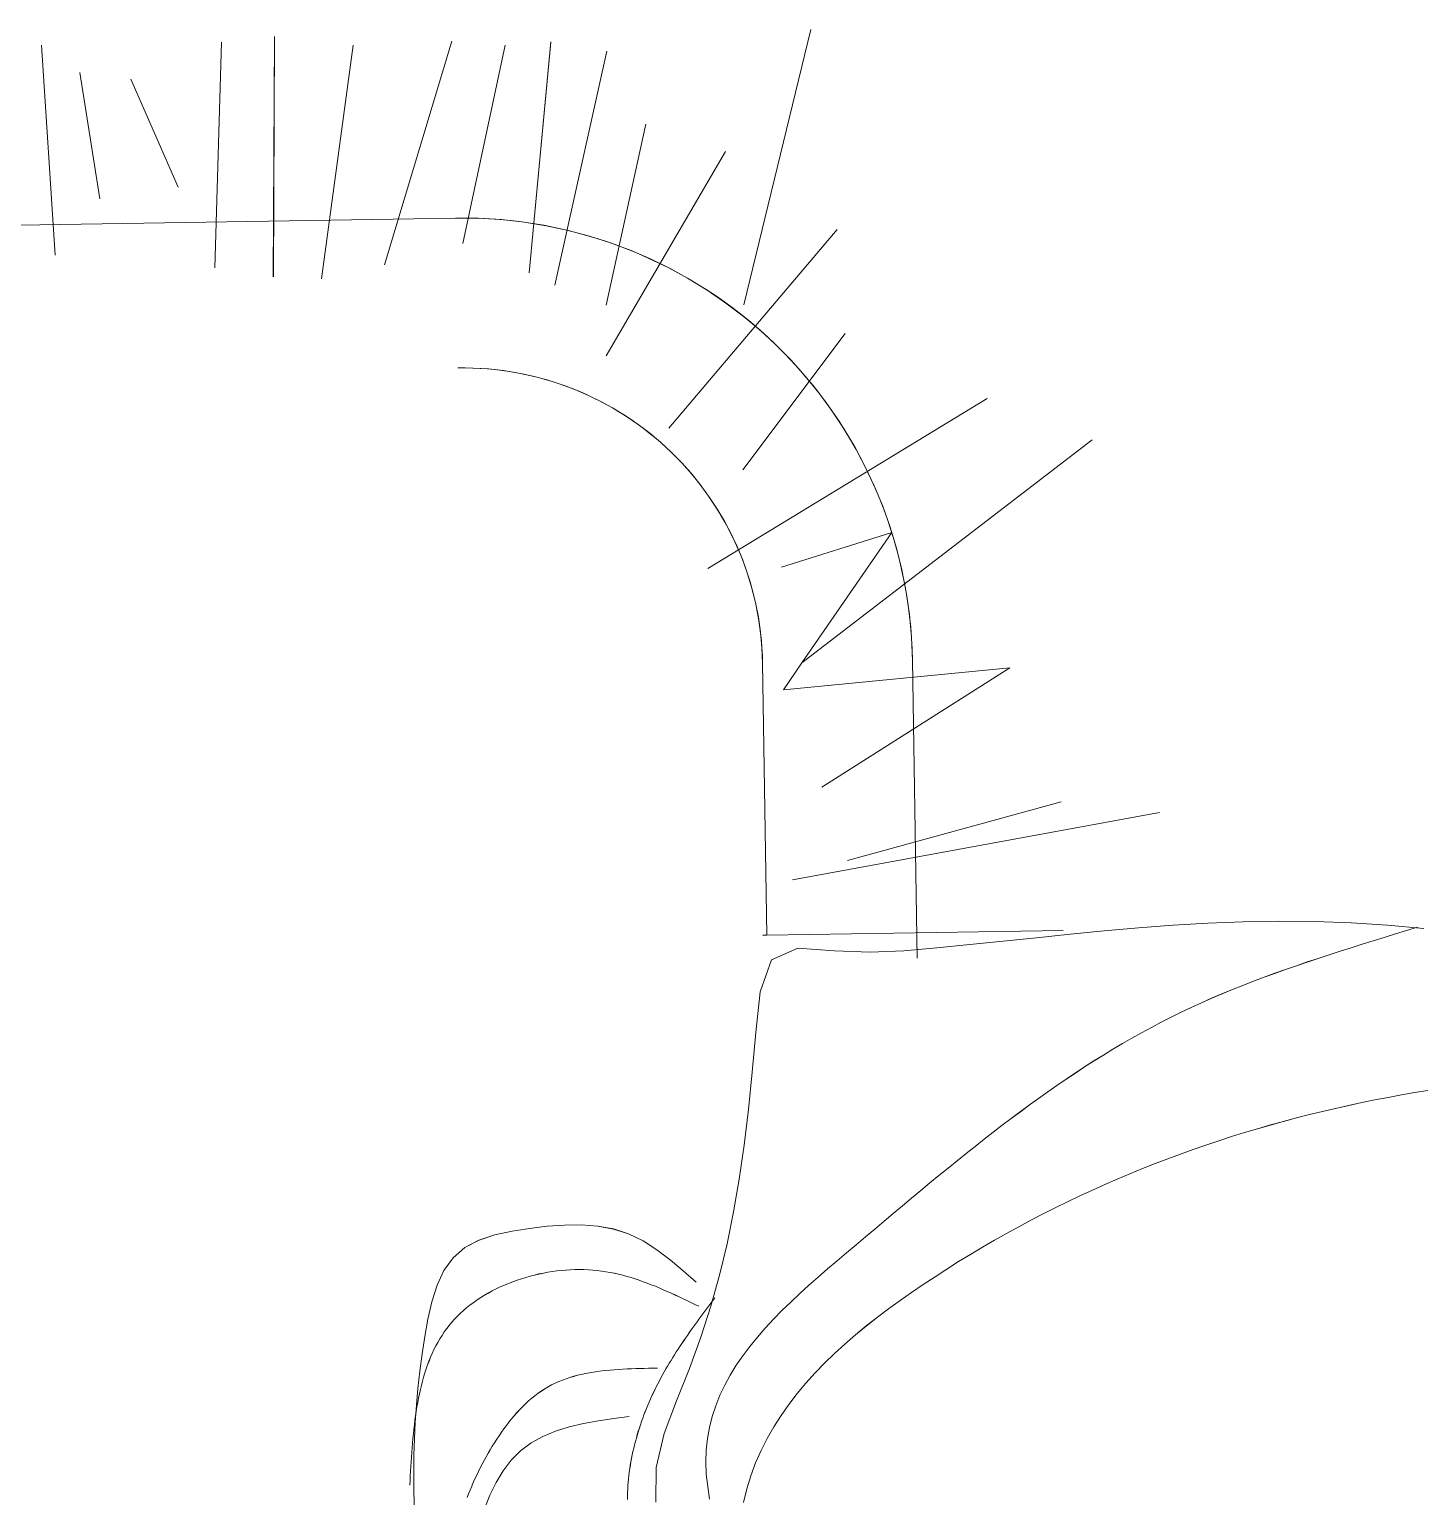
# Model space of a CAD drawing. Header units: centimetres. Extents: x 3695 to 5327, y 1631 to 2449.
# Drawn here: x 4818 to 4889.4, y 2037.9 to 2113.3 of the extents above; entities that cross this region are included whole.
import ezdxf

# ---------------------------------------------------------------- set-up
doc = ezdxf.new("R2010")
doc.units = ezdxf.units.CM
doc.layers.add('傢俱', color=7, linetype='Continuous', lineweight=15)

# ---------------------------------------------------------------- blocks, each defined once
blk = doc.blocks.new('沙發030')
for p, q in [((-114.95, -235.53), (-114.767, -234.839)), ((-112.947, -235.677), (-113.036, -235.028)), ((-110.272, -234.921), (-110.321, -236.703)), ((-108.818, -235.261), (-108.813, -235.086)), ((-101.754, -235.411), (-101.472, -234.714)), ((-97.855, -235.823), (-97.857, -234.982)), ((-115.17, -236.201), (-114.95, -235.53)), ((-112.887, -236.317), (-112.947, -235.677)), ((-108.868, -235.963), (-108.851, -235.787)), ((-108.851, -235.787), (-108.837, -235.611)), ((-108.837, -235.611), (-108.826, -235.436)), ((-108.826, -235.436), (-108.818, -235.261)), ((-102.081, -236.061), (-101.754, -235.411)), ((-100.915, -236.081), (-100.828, -235.89)), ((-100.828, -235.89), (-100.744, -235.698)), ((-100.744, -235.698), (-100.662, -235.506)), ((-100.662, -235.506), (-100.583, -235.312)), ((-97.866, -236.668), (-97.855, -235.823)), ((-115.426, -236.852), (-115.17, -236.201)), ((-112.87, -236.942), (-112.887, -236.317)), ((-108.963, -236.666), (-108.935, -236.49)), ((-108.935, -236.49), (-108.91, -236.314)), ((-108.91, -236.314), (-108.887, -236.139)), ((-108.887, -236.139), (-108.868, -235.963)), ((-102.457, -236.659), (-102.081, -236.061)), ((-101.285, -236.834), (-101.189, -236.647)), ((-101.189, -236.647), (-101.095, -236.46)), ((-101.095, -236.46), (-101.004, -236.271)), ((-101.004, -236.271), (-100.915, -236.081)), ((-97.702, -236.718), (-97.684, -236.477)), ((-97.684, -236.477), (-97.666, -236.236)), ((-97.666, -236.236), (-97.648, -235.994)), ((-115.717, -237.484), (-115.426, -236.852)), ((-112.898, -237.549), (-112.87, -236.942)), ((-110.321, -236.703), (-110.764, -238.433)), ((-109.14, -237.541), (-109.1, -237.366)), ((-109.1, -237.366), (-109.062, -237.192)), ((-109.062, -237.192), (-109.026, -237.017)), ((-109.026, -237.017), (-108.993, -236.841)), ((-108.993, -236.841), (-108.963, -236.666)), ((-103.372, -237.669), (-102.886, -237.197)), ((-102.886, -237.197), (-102.457, -236.659)), ((-101.697, -237.57), (-101.59, -237.388)), ((-101.59, -237.388), (-101.486, -237.204)), ((-101.486, -237.204), (-101.384, -237.02)), ((-101.384, -237.02), (-101.285, -236.834)), ((-97.891, -237.517), (-97.866, -236.668)), ((-97.761, -237.44), (-97.741, -237.2)), ((-97.741, -237.2), (-97.721, -236.959)), ((-97.721, -236.959), (-97.702, -236.718)), ((-116.392, -238.693), (-116.039, -238.097)), ((-116.039, -238.097), (-115.717, -237.484)), ((-113.084, -238.717), (-112.97, -238.141)), ((-112.97, -238.141), (-112.898, -237.549)), ((-109.326, -238.232), (-109.276, -238.06)), ((-109.276, -238.06), (-109.228, -237.888)), ((-109.228, -237.888), (-109.183, -237.714)), ((-109.183, -237.714), (-109.14, -237.541)), ((-104.526, -238.392), (-103.918, -238.068)), ((-103.918, -238.068), (-103.372, -237.669)), ((-102.154, -238.287), (-102.036, -238.11)), ((-102.036, -238.11), (-101.92, -237.931)), ((-101.92, -237.931), (-101.807, -237.751)), ((-101.807, -237.751), (-101.697, -237.57)), ((-97.931, -238.371), (-97.891, -237.517)), ((-97.853, -238.391), (-97.828, -238.155)), ((-97.828, -238.155), (-97.805, -237.917)), ((-97.805, -237.917), (-97.782, -237.679)), ((-97.782, -237.679), (-97.761, -237.44)), ((-116.774, -239.271), (-116.392, -238.693)), ((-113.237, -239.278), (-113.084, -238.717)), ((-110.764, -238.433), (-111.419, -240.116)), ((-109.547, -238.913), (-109.488, -238.744)), ((-109.488, -238.744), (-109.432, -238.574)), ((-109.432, -238.574), (-109.378, -238.403)), ((-109.378, -238.403), (-109.326, -238.232)), ((-106.63, -239.016), (-105.89, -238.855)), ((-105.89, -238.855), (-105.186, -238.651)), ((-105.186, -238.651), (-104.526, -238.392)), ((-102.66, -238.982), (-102.529, -238.811)), ((-102.529, -238.811), (-102.401, -238.638)), ((-102.401, -238.638), (-102.276, -238.463)), ((-102.276, -238.463), (-102.154, -238.287)), ((-97.988, -239.23), (-97.931, -238.371)), ((-97.939, -239.094), (-97.909, -238.861)), ((-97.909, -238.861), (-97.88, -238.627)), ((-97.88, -238.627), (-97.853, -238.391)), ((-117.183, -239.833), (-116.774, -239.271)), ((-113.428, -239.825), (-113.237, -239.278)), ((-109.868, -239.741), (-109.8, -239.578)), ((-109.8, -239.578), (-109.734, -239.413)), ((-109.734, -239.413), (-109.669, -239.247)), ((-109.669, -239.247), (-109.607, -239.08)), ((-109.607, -239.08), (-109.547, -238.913)), ((-108.972, -239.345), (-108.18, -239.25)), ((-108.18, -239.25), (-107.396, -239.143)), ((-107.396, -239.143), (-106.63, -239.016)), ((-103.364, -239.79), (-103.217, -239.636)), ((-103.217, -239.636), (-103.073, -239.477)), ((-103.073, -239.477), (-102.932, -239.315)), ((-102.932, -239.315), (-102.795, -239.15)), ((-102.795, -239.15), (-102.66, -238.982)), ((-98.061, -240.094), (-97.988, -239.23)), ((-98.044, -239.784), (-98.007, -239.556)), ((-98.007, -239.556), (-97.972, -239.326)), ((-97.972, -239.326), (-97.939, -239.094)), ((-118.076, -240.908), (-117.618, -240.378)), ((-117.618, -240.378), (-117.183, -239.833)), ((-113.912, -240.879), (-113.653, -240.359)), ((-113.653, -240.359), (-113.428, -239.825)), ((-111.419, -240.116), (-112.109, -241.756)), ((-110.234, -240.539), (-110.158, -240.382)), ((-110.158, -240.382), (-110.083, -240.224)), ((-110.083, -240.224), (-110.009, -240.065)), ((-110.009, -240.065), (-109.938, -239.904)), ((-109.938, -239.904), (-109.868, -239.741)), ((-104.148, -240.487), (-103.985, -240.359)), ((-103.985, -240.359), (-103.825, -240.225)), ((-103.825, -240.225), (-103.668, -240.085)), ((-103.668, -240.085), (-103.514, -239.94)), ((-103.514, -239.94), (-103.364, -239.79)), ((-98.172, -240.458), (-98.126, -240.235)), ((-98.153, -240.964), (-98.061, -240.094)), ((-98.126, -240.235), (-98.084, -240.011)), ((-98.084, -240.011), (-98.044, -239.784)), ((-118.556, -241.423), (-118.076, -240.908)), ((-114.201, -241.387), (-113.912, -240.879)), ((-110.639, -241.306), (-110.556, -241.155)), ((-110.556, -241.155), (-110.473, -241.003)), ((-110.473, -241.003), (-110.392, -240.85)), ((-110.392, -240.85), (-110.312, -240.695)), ((-110.312, -240.695), (-110.234, -240.539)), ((-105.387, -241.193), (-105.2, -241.114)), ((-105.2, -241.114), (-105.017, -241.027)), ((-105.017, -241.027), (-104.836, -240.933)), ((-104.836, -240.933), (-104.659, -240.833)), ((-104.659, -240.833), (-104.486, -240.725)), ((-104.486, -240.725), (-104.315, -240.609)), ((-104.315, -240.609), (-104.148, -240.487)), ((-98.387, -241.327), (-98.328, -241.114)), ((-98.328, -241.114), (-98.273, -240.897)), ((-98.273, -240.897), (-98.221, -240.679)), ((-98.264, -241.841), (-98.153, -240.964)), ((-98.221, -240.679), (-98.172, -240.458)), ((-119.575, -242.41), (-119.056, -241.923)), ((-119.056, -241.923), (-118.556, -241.423)), ((-114.863, -242.369), (-114.519, -241.884)), ((-114.519, -241.884), (-114.201, -241.387)), ((-112.109, -241.756), (-112.725, -243.361)), ((-111.078, -242.045), (-110.988, -241.899)), ((-110.988, -241.899), (-110.899, -241.752)), ((-110.899, -241.752), (-110.811, -241.604)), ((-110.811, -241.604), (-110.725, -241.456)), ((-110.725, -241.456), (-110.639, -241.306)), ((-110.461, -241.8), (-110.238, -241.8)), ((-110.238, -241.8), (-110.015, -241.801)), ((-110.015, -241.801), (-109.792, -241.8)), ((-109.792, -241.8), (-109.57, -241.799)), ((-109.57, -241.799), (-109.348, -241.797)), ((-109.348, -241.797), (-109.126, -241.793)), ((-109.126, -241.793), (-108.906, -241.788)), ((-108.906, -241.788), (-108.686, -241.78)), ((-108.686, -241.78), (-108.468, -241.771)), ((-108.468, -241.771), (-108.25, -241.759)), ((-108.25, -241.759), (-108.034, -241.745)), ((-108.034, -241.745), (-107.819, -241.728)), ((-107.819, -241.728), (-107.605, -241.707)), ((-107.605, -241.707), (-107.393, -241.683)), ((-107.393, -241.683), (-107.183, -241.656)), ((-107.183, -241.656), (-106.974, -241.624)), ((-106.974, -241.624), (-106.768, -241.588)), ((-106.768, -241.588), (-106.563, -241.547)), ((-106.563, -241.547), (-106.361, -241.502)), ((-106.361, -241.502), (-106.161, -241.451)), ((-106.161, -241.451), (-105.963, -241.396)), ((-105.963, -241.396), (-105.768, -241.334)), ((-105.768, -241.334), (-105.576, -241.267)), ((-105.576, -241.267), (-105.387, -241.193)), ((-98.587, -241.953), (-98.516, -241.747)), ((-98.516, -241.747), (-98.449, -241.539)), ((-98.449, -241.539), (-98.387, -241.327)), ((-98.395, -242.726), (-98.264, -241.841)), ((-120.111, -242.883), (-119.575, -242.41)), ((-115.232, -242.845), (-114.863, -242.369)), ((-111.544, -242.761), (-111.449, -242.619)), ((-111.449, -242.619), (-111.355, -242.477)), ((-111.355, -242.477), (-111.261, -242.334)), ((-111.261, -242.334), (-111.169, -242.19)), ((-111.169, -242.19), (-111.078, -242.045)), ((-98.913, -242.748), (-98.824, -242.554)), ((-98.824, -242.554), (-98.741, -242.357)), ((-98.741, -242.357), (-98.661, -242.156)), ((-98.661, -242.156), (-98.587, -241.953)), ((-121.226, -243.793), (-120.662, -243.344)), ((-120.662, -243.344), (-120.111, -242.883)), ((-116.034, -243.766), (-115.623, -243.31)), ((-115.623, -243.31), (-115.232, -242.845)), ((-112.725, -243.361), (-113.265, -244.948)), ((-112.032, -243.46), (-111.933, -243.321)), ((-111.933, -243.321), (-111.835, -243.182)), ((-111.835, -243.182), (-111.737, -243.042)), ((-111.737, -243.042), (-111.64, -242.902)), ((-111.64, -242.902), (-111.544, -242.761)), ((-99.317, -243.489), (-99.208, -243.309)), ((-99.208, -243.309), (-99.104, -243.125)), ((-99.104, -243.125), (-99.006, -242.938)), ((-99.006, -242.938), (-98.913, -242.748)), ((-98.548, -243.617), (-98.395, -242.726)), ((-121.802, -244.231), (-121.226, -243.793)), ((-116.462, -244.214), (-116.034, -243.766)), ((-112.638, -244.281), (-112.536, -244.145)), ((-112.536, -244.145), (-112.434, -244.009)), ((-112.434, -244.009), (-112.333, -243.872)), ((-112.333, -243.872), (-112.232, -243.735)), ((-112.232, -243.735), (-112.132, -243.598)), ((-112.132, -243.598), (-112.032, -243.46)), ((-99.947, -244.332), (-99.809, -244.172)), ((-99.809, -244.172), (-99.677, -244.007)), ((-99.677, -244.007), (-99.551, -243.838)), ((-99.551, -243.838), (-99.431, -243.666)), ((-99.431, -243.666), (-99.317, -243.489)), ((-98.723, -244.516), (-98.548, -243.617)), ((-122.982, -245.074), (-122.388, -244.657)), ((-122.388, -244.657), (-121.802, -244.231)), ((-117.364, -245.087), (-116.906, -244.654)), ((-116.906, -244.654), (-116.462, -244.214)), ((-113.154, -244.956), (-113.05, -244.822)), ((-113.05, -244.822), (-112.947, -244.687)), ((-112.947, -244.687), (-112.844, -244.552)), ((-112.844, -244.552), (-112.741, -244.416)), ((-112.741, -244.416), (-112.638, -244.281)), ((-100.731, -245.069), (-100.562, -244.93)), ((-100.562, -244.93), (-100.399, -244.787)), ((-100.399, -244.787), (-100.242, -244.64)), ((-100.242, -244.64), (-100.092, -244.488)), ((-100.092, -244.488), (-99.947, -244.332)), ((-98.938, -245.4), (-98.723, -244.516)), ((-124.187, -245.878), (-123.582, -245.481)), ((-123.582, -245.481), (-122.982, -245.074)), ((-118.312, -245.934), (-117.833, -245.513)), ((-117.833, -245.513), (-117.364, -245.087)), ((-113.265, -244.948), (-113.737, -246.533)), ((-113.465, -245.36), (-113.361, -245.226)), ((-113.361, -245.226), (-113.257, -245.091)), ((-113.257, -245.091), (-113.154, -244.956)), ((-112.636, -244.945), (-112.437, -245.046)), ((-112.437, -245.046), (-112.237, -245.147)), ((-112.237, -245.147), (-112.038, -245.247)), ((-112.038, -245.247), (-111.838, -245.347)), ((-111.838, -245.347), (-111.638, -245.446)), ((-111.638, -245.446), (-111.437, -245.544)), ((-111.437, -245.544), (-111.236, -245.64)), ((-111.236, -245.64), (-111.034, -245.735)), ((-101.651, -245.692), (-101.457, -245.577)), ((-101.457, -245.577), (-101.268, -245.457)), ((-101.268, -245.457), (-101.084, -245.332)), ((-101.084, -245.332), (-100.905, -245.203)), ((-100.905, -245.203), (-100.731, -245.069)), ((-99.217, -246.239), (-98.938, -245.4)), ((-125.407, -246.648), (-124.796, -246.268)), ((-124.796, -246.268), (-124.187, -245.878)), ((-119.287, -246.76), (-118.797, -246.349)), ((-118.797, -246.349), (-118.312, -245.934)), ((-112.525, -246.183), (-111.872, -246.779)), ((-111.034, -245.735), (-110.832, -245.827)), ((-110.832, -245.827), (-110.629, -245.918)), ((-110.629, -245.918), (-110.426, -246.006)), ((-110.426, -246.006), (-110.221, -246.092)), ((-110.221, -246.092), (-110.016, -246.175)), ((-110.016, -246.175), (-109.809, -246.255)), ((-109.809, -246.255), (-109.602, -246.331)), ((-109.602, -246.331), (-109.393, -246.404)), ((-109.393, -246.404), (-109.184, -246.474)), ((-103.553, -246.507), (-103.33, -246.437)), ((-103.33, -246.437), (-103.109, -246.361)), ((-103.109, -246.361), (-102.891, -246.281)), ((-102.891, -246.281), (-102.676, -246.195)), ((-102.676, -246.195), (-102.464, -246.104)), ((-102.464, -246.104), (-102.255, -246.008)), ((-102.255, -246.008), (-102.05, -245.908)), ((-102.05, -245.908), (-101.848, -245.802)), ((-101.848, -245.802), (-101.651, -245.692)), ((-99.583, -246.998), (-99.217, -246.239)), ((-126.638, -247.385), (-126.022, -247.021)), ((-126.022, -247.021), (-125.407, -246.648)), ((-120.273, -247.57), (-119.78, -247.167)), ((-119.78, -247.167), (-119.287, -246.76)), ((-113.737, -246.533), (-114.149, -248.133)), ((-111.872, -246.779), (-111.211, -247.353)), ((-109.184, -246.474), (-108.972, -246.539)), ((-108.972, -246.539), (-108.76, -246.6)), ((-108.76, -246.6), (-108.546, -246.657)), ((-108.546, -246.657), (-108.331, -246.708)), ((-108.331, -246.708), (-108.113, -246.755)), ((-108.113, -246.755), (-107.895, -246.797)), ((-107.895, -246.797), (-107.674, -246.834)), ((-107.674, -246.834), (-107.452, -246.865)), ((-107.452, -246.865), (-107.228, -246.889)), ((-107.228, -246.889), (-107.001, -246.908)), ((-107.001, -246.908), (-106.774, -246.921)), ((-106.774, -246.921), (-106.545, -246.929)), ((-106.545, -246.929), (-106.314, -246.93)), ((-106.314, -246.93), (-106.083, -246.925)), ((-106.083, -246.925), (-105.852, -246.915)), ((-105.852, -246.915), (-105.619, -246.899)), ((-105.619, -246.899), (-105.387, -246.878)), ((-105.387, -246.878), (-105.155, -246.85)), ((-105.155, -246.85), (-104.923, -246.818)), ((-104.923, -246.818), (-104.692, -246.779)), ((-104.692, -246.779), (-104.461, -246.736)), ((-104.461, -246.736), (-104.232, -246.686)), ((-104.232, -246.686), (-104.004, -246.632)), ((-104.004, -246.632), (-103.777, -246.572)), ((-103.777, -246.572), (-103.553, -246.507)), ((-100.063, -247.644), (-99.583, -246.998)), ((-127.88, -248.089), (-127.258, -247.741)), ((-127.258, -247.741), (-126.638, -247.385)), ((-120.765, -247.971), (-120.273, -247.57)), ((-111.211, -247.353), (-110.534, -247.882)), ((-110.534, -247.882), (-109.833, -248.345)), ((-100.675, -248.15), (-100.063, -247.644)), ((-129.133, -248.761), (-128.505, -248.429)), ((-128.505, -248.429), (-127.88, -248.089)), ((-121.74, -248.766), (-121.254, -248.37)), ((-121.254, -248.37), (-120.765, -247.971)), ((-114.149, -248.133), (-114.508, -249.764)), ((-109.833, -248.345), (-109.099, -248.719)), ((-102.232, -248.783), (-101.409, -248.521)), ((-101.409, -248.521), (-100.675, -248.15)), ((-131.03, -249.708), (-130.395, -249.4)), ((-130.395, -249.4), (-129.763, -249.085)), ((-129.763, -249.085), (-129.133, -248.761)), ((-122.705, -249.55), (-122.224, -249.159)), ((-122.224, -249.159), (-121.74, -248.766)), ((-109.099, -248.719), (-108.326, -248.985)), ((-108.326, -248.985), (-107.517, -249.148)), ((-107.517, -249.148), (-106.675, -249.225)), ((-106.675, -249.225), (-105.808, -249.23)), ((-105.808, -249.23), (-104.92, -249.179)), ((-104.92, -249.179), (-104.018, -249.088)), ((-104.018, -249.088), (-103.112, -248.963)), ((-103.112, -248.963), (-102.232, -248.783)), ((-132.307, -250.301), (-131.667, -250.008)), ((-131.667, -250.008), (-131.03, -249.708)), ((-123.661, -250.324), (-123.184, -249.939)), ((-123.184, -249.939), (-122.705, -249.55)), ((-114.508, -249.764), (-114.823, -251.443)), ((-134.238, -251.131), (-133.592, -250.862)), ((-133.592, -250.862), (-132.948, -250.585)), ((-132.948, -250.585), (-132.307, -250.301)), ((-124.61, -251.085), (-124.137, -250.706)), ((-124.137, -250.706), (-123.661, -250.324)), ((-136.189, -251.892), (-135.537, -251.646)), ((-135.537, -251.646), (-134.887, -251.392)), ((-134.887, -251.392), (-134.238, -251.131)), ((-125.555, -251.833), (-125.083, -251.461)), ((-125.083, -251.461), (-124.61, -251.085)), ((-114.823, -251.443), (-115.101, -253.185)), ((-138.158, -252.587), (-137.5, -252.363)), ((-137.5, -252.363), (-136.843, -252.131)), ((-136.843, -252.131), (-136.189, -251.892)), ((-126.496, -252.567), (-126.025, -252.202)), ((-126.025, -252.202), (-125.555, -251.833)), ((-140.807, -253.411), (-140.142, -253.216)), ((-140.142, -253.216), (-139.479, -253.013)), ((-139.479, -253.013), (-138.817, -252.804)), ((-138.817, -252.804), (-138.158, -252.587)), ((-127.435, -253.286), (-126.965, -252.929)), ((-126.965, -252.929), (-126.496, -252.567)), ((-115.101, -253.185), (-115.349, -255.009)), ((-143.482, -254.121), (-142.811, -253.954)), ((-142.811, -253.954), (-142.141, -253.78)), ((-142.141, -253.78), (-141.473, -253.599)), ((-141.473, -253.599), (-140.807, -253.411)), ((-128.375, -253.988), (-127.905, -253.639)), ((-127.905, -253.639), (-127.435, -253.286)), ((-146.857, -254.854), (-146.179, -254.721)), ((-146.179, -254.721), (-145.503, -254.581)), ((-145.503, -254.581), (-144.828, -254.435)), ((-144.828, -254.435), (-144.154, -254.281)), ((-144.154, -254.281), (-143.482, -254.121)), ((-129.788, -255.009), (-129.316, -254.673)), ((-129.316, -254.673), (-128.845, -254.333)), ((-128.845, -254.333), (-128.375, -253.988)), ((-150.26, -255.42), (-149.578, -255.32)), ((-149.578, -255.32), (-148.896, -255.213)), ((-148.896, -255.213), (-148.215, -255.1)), ((-148.215, -255.1), (-147.535, -254.98)), ((-147.535, -254.98), (-146.857, -254.854)), ((-130.736, -255.665), (-130.262, -255.339)), ((-130.262, -255.339), (-129.788, -255.009)), ((-115.349, -255.009), (-115.577, -256.929)), ((-131.691, -256.302), (-131.213, -255.986)), ((-131.213, -255.986), (-130.736, -255.665)), ((-133.139, -257.217), (-132.654, -256.918)), ((-132.654, -256.918), (-132.171, -256.613)), ((-132.171, -256.613), (-131.691, -256.302)), ((-115.577, -256.929), (-115.79, -258.963)), ((-134.117, -257.8), (-133.626, -257.511)), ((-133.626, -257.511), (-133.139, -257.217)), ((-135.609, -258.628), (-135.108, -258.358)), ((-135.108, -258.358), (-134.611, -258.082)), ((-134.611, -258.082), (-134.117, -257.8)), ((-137.135, -259.399), (-136.622, -259.149)), ((-136.622, -259.149), (-136.113, -258.892)), ((-136.113, -258.892), (-135.609, -258.628)), ((-115.79, -258.963), (-116.046, -261.047)), ((-138.701, -260.111), (-138.175, -259.881)), ((-138.175, -259.881), (-137.653, -259.643)), ((-137.653, -259.643), (-137.135, -259.399)), ((-140.307, -260.766), (-139.768, -260.553)), ((-139.768, -260.553), (-139.233, -260.335)), ((-139.233, -260.335), (-138.701, -260.111)), ((-142.499, -261.565), (-141.946, -261.372)), ((-141.946, -261.372), (-141.397, -261.175)), ((-141.397, -261.175), (-140.85, -260.973)), ((-140.85, -260.973), (-140.307, -260.766)), ((-116.046, -261.047), (-116.666, -262.68)), ((-144.737, -262.299), (-144.174, -262.12)), ((-144.174, -262.12), (-143.613, -261.939)), ((-143.613, -261.939), (-143.055, -261.754)), ((-143.055, -261.754), (-142.499, -261.565)), ((-147.576, -263.154), (-147.006, -262.987)), ((-147.006, -262.987), (-146.436, -262.818)), ((-146.436, -262.818), (-145.868, -262.647)), ((-145.868, -262.647), (-145.302, -262.474)), ((-145.302, -262.474), (-144.737, -262.299)), ((-124.15, -277.936), (-124.15, -262.635)), ((-121.735, -262.986), (-123.462, -263.037)), ((-119.912, -263.084), (-121.735, -262.986)), ((-116.666, -262.68), (-118.028, -263.261)), ((-148.325, -263.95), (-150.182, -263.75)), ((-149.865, -263.814), (-149.292, -263.649)), ((-149.292, -263.649), (-148.72, -263.485)), ((-148.72, -263.485), (-148.148, -263.32)), ((-148.148, -263.32), (-147.576, -263.154)), ((-132.024, -263.744), (-133.771, -263.885)), ((-130.29, -263.594), (-132.024, -263.744)), ((-128.568, -263.442), (-130.29, -263.594)), ((-126.858, -263.293), (-128.568, -263.442)), ((-125.157, -263.155), (-126.858, -263.293)), ((-123.462, -263.037), (-125.157, -263.155)), ((-118.028, -263.261), (-119.912, -263.084)), ((-146.459, -264.096), (-148.325, -263.95)), ((-144.596, -264.191), (-146.459, -264.096)), ((-142.746, -264.236), (-144.596, -264.191)), ((-140.916, -264.234), (-142.746, -264.236)), ((-139.104, -264.192), (-140.916, -264.234)), ((-137.31, -264.115), (-139.104, -264.192)), ((-135.533, -264.011), (-137.31, -264.115)), ((-133.771, -263.885), (-135.533, -264.011)), ((-116.45, -263.943), (-131.668, -263.943)), ((-116.236, -263.943), (-116.45, -263.943)), ((-116.45, -277.936), (-116.45, -263.943)), ((-117.811, -266.775), (-136.707, -269.923)), ((-120.645, -267.72), (-131.668, -270.552)), ((-129.149, -277.476), (-119.385, -271.496)), ((-117.496, -276.532), (-129.149, -277.476)), ((-118.474, -277.903), (-117.496, -276.532)), ((-118.474, -277.903), (-133.558, -289.121)), ((-123.191, -284.52), (-118.474, -277.903)), ((-113.716, -282.827), (-128.204, -291.324)), ((-117.496, -282.827), (-123.191, -284.52)), ((-115.606, -287.862), (-120.96, -294.786)), ((-111.827, -290.065), (-120.645, -300.137)), ((-108.677, -293.842), (-114.976, -304.228)), ((-115.793, -296.338), (-119.449, -310.431)), ((-108.723, -296.435), (-110.905, -305.703)), ((-106.094, -297.513), (-108.956, -309.476)), ((-104.792, -298.163), (-106.094, -309.997)), ((-94.122, -298.033), (-95.944, -309.997)), ((-91.65, -298.163), (-91.91, -310.517)), ((-97.375, -298.683), (-101.019, -310.127)), ((-88.657, -298.683), (-89.177, -310.257)), ((-101.409, -299.724), (-103.751, -309.867)), ((-80.459, -299.464), (-79.939, -310.257)), ((98.757, -301.036), (-101.05, -301.036)), ((-86.835, -302.845), (-84.493, -308.436)), ((-82.801, -302.325), (-81.89, -308.826))]:
    blk.add_line(p, q)
for radius in [23.1, 15.4]:
    blk.add_arc((-101.05, -277.936), radius, 180, 270)

msp = doc.modelspace()

# ---------------------------------------------------------------- linework, layer by layer
at = {"layer": '傢俱'}
for p, q in [((4854.678, 2099.112), (4858.105, 2113.262)), ((4827.507, 2101.018), (4827.84, 2112.598)), ((4830.508, 2100.546), (4830.569, 2112.902)), ((4836.225, 2101.159), (4839.682, 2112.66)), ((4843.649, 2100.759), (4844.759, 2112.612)), ((4819.298, 2101.665), (4818.603, 2112.448)), ((4832.983, 2100.456), (4834.61, 2112.447)), ((4840.241, 2102.264), (4842.419, 2112.444)), ((4844.961, 2100.13), (4847.63, 2112.138)), ((4821.594, 2104.563), (4820.578, 2111.05)), ((4825.619, 2105.149), (4823.186, 2110.702)), ((4847.607, 2099.094), (4849.639, 2108.397)), ((4847.604, 2096.501), (4853.733, 2106.988)), ((4640.08, 2100.335), (4839.86, 2103.571)), ((4850.814, 2092.776), (4859.468, 2102.989)), ((4854.628, 2090.634), (4859.869, 2097.644)), ((4852.82, 2085.569), (4867.168, 2094.3)), ((4857.657, 2080.723), (4872.557, 2092.184)), ((4856.599, 2085.63), (4862.267, 2087.416)), ((4862.267, 2087.416), (4857.657, 2080.723)), ((4863.331, 2080.848), (4863.579, 2065.548)), ((4855.633, 2080.723), (4855.859, 2066.732)), ((4857.657, 2080.723), (4856.701, 2079.336)), ((4856.701, 2079.336), (4868.337, 2080.469)), ((4868.337, 2080.469), (4858.672, 2074.332)), ((4859.993, 2070.576), (4870.969, 2073.587)), ((4857.174, 2069.586), (4876.017, 2073.039)), ((4876.714, 2067.242), (4878.507, 2067.348)), ((4878.507, 2067.348), (4880.317, 2067.419)), ((4880.317, 2067.419), (4882.148, 2067.451)), ((4882.148, 2067.451), (4883.998, 2067.436)), ((4883.998, 2067.436), (4885.863, 2067.371)), ((4885.863, 2067.371), (4887.73, 2067.255)), ((4855.645, 2066.728), (4855.859, 2066.732)), ((4855.859, 2066.732), (4871.076, 2066.978)), ((4867.985, 2066.427), (4869.704, 2066.607)), ((4869.704, 2066.607), (4871.435, 2066.785)), ((4871.435, 2066.785), (4873.18, 2066.954)), ((4873.18, 2066.954), (4874.939, 2067.109)), ((4874.939, 2067.109), (4876.714, 2067.242)), ((4887.563, 2066.622), (4886.995, 2066.447)), ((4888.133, 2066.797), (4887.563, 2066.622)), ((4887.73, 2067.255), (4889.59, 2067.085)), ((4888.702, 2066.97), (4888.133, 2066.797)), ((4889.272, 2067.144), (4888.702, 2066.97)), ((4856.096, 2065.473), (4857.449, 2066.076)), ((4857.449, 2066.076), (4859.335, 2065.929)), ((4859.335, 2065.929), (4861.16, 2065.861)), ((4861.16, 2065.861), (4862.885, 2065.939)), ((4862.885, 2065.939), (4864.578, 2066.085)), ((4864.578, 2066.085), (4866.276, 2066.251)), ((4866.276, 2066.251), (4867.985, 2066.427)), ((4885.295, 2065.913), (4884.731, 2065.73)), ((4885.86, 2066.092), (4885.295, 2065.913)), ((4886.427, 2066.271), (4885.86, 2066.092)), ((4886.995, 2066.447), (4886.427, 2066.271)), ((4855.503, 2063.83), (4856.096, 2065.473)), ((4883.051, 2065.168), (4882.496, 2064.974)), ((4883.609, 2065.358), (4883.051, 2065.168)), ((4884.169, 2065.546), (4883.609, 2065.358)), ((4884.731, 2065.73), (4884.169, 2065.546)), ((4880.848, 2064.368), (4880.305, 2064.157)), ((4881.394, 2064.574), (4880.848, 2064.368)), ((4881.944, 2064.776), (4881.394, 2064.574)), ((4882.496, 2064.974), (4881.944, 2064.776)), ((4855.28, 2061.742), (4855.503, 2063.83)), ((4879.229, 2063.72), (4878.698, 2063.493)), ((4879.765, 2063.941), (4879.229, 2063.72)), ((4880.305, 2064.157), (4879.765, 2063.941)), ((4877.129, 2062.776), (4876.616, 2062.524)), ((4877.647, 2063.022), (4877.129, 2062.776)), ((4878.17, 2063.261), (4877.647, 2063.022)), ((4878.698, 2063.493), (4878.17, 2063.261)), ((4876.107, 2062.265), (4875.602, 2062)), ((4876.616, 2062.524), (4876.107, 2062.265)), ((4855.1, 2059.705), (4855.28, 2061.742)), ((4874.606, 2061.45), (4874.113, 2061.166)), ((4875.102, 2061.728), (4874.606, 2061.45)), ((4875.602, 2062), (4875.102, 2061.728)), ((4873.138, 2060.579), (4872.655, 2060.278)), ((4873.624, 2060.875), (4873.138, 2060.579)), ((4874.113, 2061.166), (4873.624, 2060.875)), ((4872.175, 2059.97), (4871.697, 2059.657)), ((4872.655, 2060.278), (4872.175, 2059.97)), ((4854.904, 2057.781), (4855.1, 2059.705)), ((4870.749, 2059.015), (4870.278, 2058.687)), ((4871.222, 2059.339), (4870.749, 2059.015)), ((4871.697, 2059.657), (4871.222, 2059.339)), ((4869.809, 2058.353), (4869.341, 2058.015)), ((4870.278, 2058.687), (4869.809, 2058.353)), ((4887.086, 2058.274), (4886.409, 2058.137)), ((4887.764, 2058.405), (4887.086, 2058.274)), ((4888.442, 2058.529), (4887.764, 2058.405)), ((4889.122, 2058.647), (4888.442, 2058.529)), ((4889.803, 2058.758), (4889.122, 2058.647)), ((4854.685, 2055.954), (4854.904, 2057.781)), ((4868.874, 2057.671), (4868.409, 2057.324)), ((4869.341, 2058.015), (4868.874, 2057.671)), ((4883.717, 2057.52), (4883.047, 2057.349)), ((4884.388, 2057.684), (4883.717, 2057.52)), ((4885.06, 2057.842), (4884.388, 2057.684)), ((4885.734, 2057.993), (4885.06, 2057.842)), ((4886.409, 2058.137), (4885.734, 2057.993)), ((4867.944, 2056.971), (4867.479, 2056.615)), ((4868.409, 2057.324), (4867.944, 2056.971)), ((4881.047, 2056.795), (4880.384, 2056.596)), ((4881.712, 2056.986), (4881.047, 2056.795)), ((4882.379, 2057.171), (4881.712, 2056.986)), ((4883.047, 2057.349), (4882.379, 2057.171)), ((4867.016, 2056.254), (4866.552, 2055.889)), ((4867.479, 2056.615), (4867.016, 2056.254)), ((4879.062, 2056.177), (4878.404, 2055.956)), ((4879.722, 2056.39), (4879.062, 2056.177)), ((4880.384, 2056.596), (4879.722, 2056.39)), ((4854.435, 2054.207), (4854.685, 2055.954)), ((4866.088, 2055.52), (4865.624, 2055.148)), ((4866.552, 2055.889), (4866.088, 2055.52)), ((4876.442, 2055.252), (4875.791, 2055.003)), ((4877.094, 2055.494), (4876.442, 2055.252)), ((4877.748, 2055.729), (4877.094, 2055.494)), ((4878.404, 2055.956), (4877.748, 2055.729)), ((4865.159, 2054.771), (4864.694, 2054.391)), ((4865.624, 2055.148), (4865.159, 2054.771)), ((4874.497, 2054.481), (4873.853, 2054.209)), ((4875.143, 2054.746), (4874.497, 2054.481)), ((4875.791, 2055.003), (4875.143, 2054.746)), ((4854.148, 2052.523), (4854.435, 2054.207)), ((4864.227, 2054.008), (4863.759, 2053.621)), ((4864.694, 2054.391), (4864.227, 2054.008)), ((4873.212, 2053.93), (4872.572, 2053.643)), ((4873.853, 2054.209), (4873.212, 2053.93)), ((4863.29, 2053.231), (4862.82, 2052.838)), ((4863.759, 2053.621), (4863.29, 2053.231)), ((4871.3, 2053.045), (4870.668, 2052.735)), ((4871.935, 2053.348), (4871.3, 2053.045)), ((4872.572, 2053.643), (4871.935, 2053.348)), ((4853.815, 2050.887), (4854.148, 2052.523)), ((4862.347, 2052.442), (4861.872, 2052.044)), ((4862.82, 2052.838), (4862.347, 2052.442)), ((4870.038, 2052.417), (4869.411, 2052.091)), ((4870.668, 2052.735), (4870.038, 2052.417)), ((4842.766, 2051.538), (4841.889, 2051.344)), ((4843.67, 2051.678), (4842.766, 2051.538)), ((4844.571, 2051.783), (4843.67, 2051.678)), ((4845.457, 2051.848), (4844.571, 2051.783)), ((4846.324, 2051.857), (4845.457, 2051.848)), ((4847.167, 2051.794), (4846.324, 2051.857)), ((4847.979, 2051.644), (4847.167, 2051.794)), ((4848.756, 2051.391), (4847.979, 2051.644)), ((4861.395, 2051.642), (4860.915, 2051.238)), ((4861.872, 2052.044), (4861.395, 2051.642)), ((4868.787, 2051.757), (4868.165, 2051.415)), ((4869.411, 2052.091), (4868.787, 2051.757)), ((4841.07, 2051.068), (4840.343, 2050.686)), ((4841.889, 2051.344), (4841.07, 2051.068)), ((4849.496, 2051.029), (4848.756, 2051.391)), ((4850.205, 2050.578), (4849.496, 2051.029)), ((4853.429, 2049.281), (4853.815, 2050.887)), ((4860.433, 2050.832), (4859.948, 2050.423)), ((4860.915, 2051.238), (4860.433, 2050.832)), ((4866.929, 2050.707), (4866.315, 2050.341)), ((4867.545, 2051.065), (4866.929, 2050.707)), ((4868.165, 2051.415), (4867.545, 2051.065)), ((4839.738, 2050.17), (4839.27, 2049.516)), ((4840.343, 2050.686), (4839.738, 2050.17)), ((4850.89, 2050.059), (4850.205, 2050.578)), ((4851.561, 2049.496), (4850.89, 2050.059)), ((4859.461, 2050.012), (4858.975, 2049.597)), ((4859.948, 2050.423), (4859.461, 2050.012)), ((4865.704, 2049.967), (4865.096, 2049.585)), ((4866.315, 2050.341), (4865.704, 2049.967)), ((4839.27, 2049.516), (4838.915, 2048.751)), ((4843.695, 2049.221), (4843.47, 2049.158)), ((4843.923, 2049.28), (4843.695, 2049.221)), ((4844.151, 2049.333), (4843.923, 2049.28)), ((4844.381, 2049.38), (4844.151, 2049.333)), ((4844.611, 2049.422), (4844.381, 2049.38)), ((4844.843, 2049.459), (4844.611, 2049.422)), ((4845.075, 2049.489), (4844.843, 2049.459)), ((4845.306, 2049.515), (4845.075, 2049.489)), ((4845.538, 2049.535), (4845.306, 2049.515)), ((4845.77, 2049.549), (4845.538, 2049.535)), ((4846.001, 2049.557), (4845.77, 2049.549)), ((4846.231, 2049.559), (4846.001, 2049.557)), ((4846.46, 2049.556), (4846.231, 2049.559)), ((4846.688, 2049.546), (4846.46, 2049.556)), ((4846.914, 2049.531), (4846.688, 2049.546)), ((4847.139, 2049.51), (4846.914, 2049.531)), ((4847.362, 2049.483), (4847.139, 2049.51)), ((4847.583, 2049.45), (4847.362, 2049.483)), ((4847.802, 2049.412), (4847.583, 2049.45)), ((4848.02, 2049.368), (4847.802, 2049.412)), ((4848.237, 2049.32), (4848.02, 2049.368)), ((4848.451, 2049.267), (4848.237, 2049.32)), ((4848.665, 2049.209), (4848.451, 2049.267)), ((4848.877, 2049.147), (4848.665, 2049.209)), ((4852.223, 2048.91), (4851.561, 2049.496)), ((4852.982, 2047.688), (4853.429, 2049.281)), ((4858.975, 2049.597), (4858.491, 2049.178)), ((4864.491, 2049.194), (4863.889, 2048.795)), ((4865.096, 2049.585), (4864.491, 2049.194)), ((4838.915, 2048.751), (4838.651, 2047.908)), ((4841.754, 2048.466), (4841.554, 2048.357)), ((4841.957, 2048.57), (4841.754, 2048.466)), ((4842.165, 2048.669), (4841.957, 2048.57)), ((4842.375, 2048.763), (4842.165, 2048.669)), ((4842.589, 2048.852), (4842.375, 2048.763)), ((4842.805, 2048.936), (4842.589, 2048.852)), ((4843.025, 2049.015), (4842.805, 2048.936)), ((4843.246, 2049.089), (4843.025, 2049.015)), ((4843.47, 2049.158), (4843.246, 2049.089)), ((4849.088, 2049.081), (4848.877, 2049.147)), ((4849.298, 2049.012), (4849.088, 2049.081)), ((4849.506, 2048.938), (4849.298, 2049.012)), ((4849.714, 2048.862), (4849.506, 2048.938)), ((4849.921, 2048.782), (4849.714, 2048.862)), ((4850.127, 2048.7), (4849.921, 2048.782)), ((4850.332, 2048.615), (4850.127, 2048.7)), ((4850.536, 2048.528), (4850.332, 2048.615)), ((4850.74, 2048.438), (4850.536, 2048.528)), ((4850.943, 2048.347), (4850.74, 2048.438)), ((4858.013, 2048.755), (4857.541, 2048.327)), ((4858.491, 2049.178), (4858.013, 2048.755)), ((4863.889, 2048.795), (4863.29, 2048.387)), ((4838.651, 2047.908), (4838.45, 2047.02)), ((4840.62, 2047.742), (4840.448, 2047.606)), ((4840.797, 2047.874), (4840.62, 2047.742)), ((4840.979, 2048.002), (4840.797, 2047.874)), ((4841.166, 2048.125), (4840.979, 2048.002)), ((4841.358, 2048.243), (4841.166, 2048.125)), ((4841.554, 2048.357), (4841.358, 2048.243)), ((4851.145, 2048.254), (4850.943, 2048.347)), ((4851.347, 2048.159), (4851.145, 2048.254)), ((4851.549, 2048.064), (4851.347, 2048.159)), ((4851.751, 2047.967), (4851.549, 2048.064)), ((4851.952, 2047.87), (4851.751, 2047.967)), ((4852.153, 2047.772), (4851.952, 2047.87)), ((4852.354, 2047.674), (4852.153, 2047.772)), ((4852.468, 2046.092), (4852.982, 2047.688)), ((4852.871, 2047.694), (4852.77, 2047.558)), ((4852.973, 2047.831), (4852.871, 2047.694)), ((4853.074, 2047.967), (4852.973, 2047.831)), ((4853.176, 2048.103), (4853.074, 2047.967)), ((4857.079, 2047.893), (4856.628, 2047.453)), ((4857.541, 2048.327), (4857.079, 2047.893)), ((4862.696, 2047.971), (4862.109, 2047.545)), ((4863.29, 2048.387), (4862.696, 2047.971)), ((4838.45, 2047.02), (4838.289, 2046.119)), ((4839.818, 2047.015), (4839.676, 2046.856)), ((4839.967, 2047.169), (4839.818, 2047.015)), ((4840.121, 2047.319), (4839.967, 2047.169)), ((4840.282, 2047.464), (4840.121, 2047.319)), ((4840.448, 2047.606), (4840.282, 2047.464)), ((4852.367, 2047.01), (4852.267, 2046.873)), ((4852.467, 2047.148), (4852.367, 2047.01)), ((4852.568, 2047.285), (4852.467, 2047.148)), ((4852.669, 2047.421), (4852.568, 2047.285)), ((4852.77, 2047.558), (4852.669, 2047.421)), ((4856.191, 2047.006), (4855.77, 2046.551)), ((4856.628, 2047.453), (4856.191, 2047.006)), ((4861.53, 2047.109), (4860.961, 2046.662)), ((4862.109, 2047.545), (4861.53, 2047.109)), ((4839.171, 2046.182), (4839.06, 2046.003)), ((4839.289, 2046.356), (4839.171, 2046.182)), ((4839.412, 2046.527), (4839.289, 2046.356)), ((4839.541, 2046.694), (4839.412, 2046.527)), ((4839.676, 2046.856), (4839.541, 2046.694)), ((4851.774, 2046.18), (4851.677, 2046.039)), ((4851.871, 2046.319), (4851.774, 2046.18)), ((4851.969, 2046.458), (4851.871, 2046.319)), ((4852.068, 2046.597), (4851.969, 2046.458)), ((4852.167, 2046.735), (4852.068, 2046.597)), ((4852.267, 2046.873), (4852.167, 2046.735)), ((4855.77, 2046.551), (4855.367, 2046.088)), ((4860.404, 2046.204), (4859.861, 2045.734)), ((4860.961, 2046.662), (4860.404, 2046.204)), ((4838.289, 2046.119), (4838.151, 2045.225)), ((4838.758, 2045.447), (4838.668, 2045.255)), ((4838.853, 2045.636), (4838.758, 2045.447)), ((4838.954, 2045.822), (4838.853, 2045.636)), ((4839.06, 2046.003), (4838.954, 2045.822)), ((4851.297, 2045.473), (4851.204, 2045.33)), ((4851.391, 2045.616), (4851.297, 2045.473)), ((4851.486, 2045.758), (4851.391, 2045.616)), ((4851.581, 2045.899), (4851.486, 2045.758)), ((4851.677, 2046.039), (4851.581, 2045.899)), ((4851.879, 2044.477), (4852.468, 2046.092)), ((4854.983, 2045.617), (4854.623, 2045.135)), ((4855.367, 2046.088), (4854.983, 2045.617)), ((4859.861, 2045.734), (4859.333, 2045.252)), ((4838.151, 2045.225), (4838.034, 2044.339)), ((4838.502, 2044.861), (4838.426, 2044.66)), ((4838.582, 2045.06), (4838.502, 2044.861)), ((4838.668, 2045.255), (4838.582, 2045.06)), ((4850.843, 2044.749), (4850.755, 2044.602)), ((4850.932, 2044.896), (4850.843, 2044.749)), ((4851.022, 2045.041), (4850.932, 2044.896)), ((4851.113, 2045.186), (4851.022, 2045.041)), ((4851.204, 2045.33), (4851.113, 2045.186)), ((4854.623, 2045.135), (4854.286, 2044.644)), ((4858.822, 2044.757), (4858.33, 2044.249)), ((4859.333, 2045.252), (4858.822, 2044.757)), ((4838.034, 2044.339), (4837.937, 2043.46)), ((4838.224, 2044.039), (4838.165, 2043.827)), ((4838.287, 2044.249), (4838.224, 2044.039)), ((4838.355, 2044.456), (4838.287, 2044.249)), ((4838.426, 2044.66), (4838.355, 2044.456)), ((4845.546, 2043.953), (4845.354, 2043.883)), ((4845.74, 2044.018), (4845.546, 2043.953)), ((4845.936, 2044.077), (4845.74, 2044.018)), ((4846.135, 2044.13), (4845.936, 2044.077)), ((4846.337, 2044.179), (4846.135, 2044.13)), ((4846.54, 2044.223), (4846.337, 2044.179)), ((4846.746, 2044.262), (4846.54, 2044.223)), ((4846.954, 2044.297), (4846.746, 2044.262)), ((4847.164, 2044.328), (4846.954, 2044.297)), ((4847.376, 2044.356), (4847.164, 2044.328)), ((4847.589, 2044.38), (4847.376, 2044.356)), ((4847.804, 2044.401), (4847.589, 2044.38)), ((4848.02, 2044.418), (4847.804, 2044.401)), ((4848.237, 2044.434), (4848.02, 2044.418)), ((4848.456, 2044.446), (4848.237, 2044.434)), ((4848.675, 2044.457), (4848.456, 2044.446)), ((4848.896, 2044.466), (4848.675, 2044.457)), ((4849.117, 2044.473), (4848.896, 2044.466)), ((4849.339, 2044.479), (4849.117, 2044.473)), ((4849.561, 2044.484), (4849.339, 2044.479)), ((4849.784, 2044.488), (4849.561, 2044.484)), ((4850.007, 2044.492), (4849.784, 2044.488)), ((4850.23, 2044.495), (4850.007, 2044.492)), ((4850.416, 2044.003), (4850.335, 2043.851)), ((4850.499, 2044.155), (4850.416, 2044.003)), ((4850.583, 2044.305), (4850.499, 2044.155)), ((4850.669, 2044.454), (4850.583, 2044.305)), ((4850.755, 2044.602), (4850.669, 2044.454)), ((4851.215, 2042.826), (4851.879, 2044.477)), ((4853.976, 2044.143), (4853.695, 2043.63)), ((4854.286, 2044.644), (4853.976, 2044.143)), ((4858.33, 2044.249), (4857.858, 2043.726)), ((4837.937, 2043.46), (4837.86, 2042.588)), ((4838.009, 2043.175), (4837.964, 2042.954)), ((4838.058, 2043.395), (4838.009, 2043.175)), ((4838.11, 2043.612), (4838.058, 2043.395)), ((4838.165, 2043.827), (4838.11, 2043.612)), ((4844.104, 2043.205), (4843.939, 2043.08)), ((4844.273, 2043.323), (4844.104, 2043.205)), ((4844.445, 2043.434), (4844.273, 2043.323)), ((4844.62, 2043.537), (4844.445, 2043.434)), ((4844.799, 2043.634), (4844.62, 2043.537)), ((4844.981, 2043.723), (4844.799, 2043.634)), ((4845.166, 2043.806), (4844.981, 2043.723)), ((4845.354, 2043.883), (4845.166, 2043.806)), ((4850.024, 2043.231), (4849.95, 2043.073)), ((4850.099, 2043.388), (4850.024, 2043.231)), ((4850.176, 2043.543), (4850.099, 2043.388)), ((4850.255, 2043.698), (4850.176, 2043.543)), ((4850.335, 2043.851), (4850.255, 2043.698)), ((4853.695, 2043.63), (4853.445, 2043.106)), ((4857.409, 2043.189), (4856.983, 2042.636)), ((4857.858, 2043.726), (4857.409, 2043.189)), ((4837.86, 2042.588), (4837.8, 2041.723)), ((4837.883, 2042.505), (4837.847, 2042.278)), ((4837.922, 2042.731), (4837.883, 2042.505)), ((4837.964, 2042.954), (4837.922, 2042.731)), ((4843.314, 2042.522), (4843.166, 2042.37)), ((4843.465, 2042.67), (4843.314, 2042.522)), ((4843.62, 2042.812), (4843.465, 2042.67)), ((4843.778, 2042.949), (4843.62, 2042.812)), ((4843.939, 2043.08), (4843.778, 2042.949)), ((4849.67, 2042.427), (4849.605, 2042.262)), ((4849.738, 2042.59), (4849.67, 2042.427)), ((4849.807, 2042.752), (4849.738, 2042.59)), ((4849.877, 2042.913), (4849.807, 2042.752)), ((4849.95, 2043.073), (4849.877, 2042.913)), ((4850.587, 2041.133), (4851.215, 2042.826)), ((4853.228, 2042.569), (4853.047, 2042.018)), ((4853.445, 2043.106), (4853.228, 2042.569)), ((4856.983, 2042.636), (4856.583, 2042.068)), ((4837.782, 2041.818), (4837.754, 2041.586)), ((4837.8, 2041.723), (4837.758, 2040.863)), ((4837.813, 2042.049), (4837.782, 2041.818)), ((4837.847, 2042.278), (4837.813, 2042.049)), ((4842.607, 2041.721), (4842.476, 2041.55)), ((4842.742, 2041.888), (4842.607, 2041.721)), ((4842.88, 2042.053), (4842.742, 2041.888)), ((4843.021, 2042.213), (4842.88, 2042.053)), ((4843.166, 2042.37), (4843.021, 2042.213)), ((4847.208, 2041.789), (4846.444, 2041.649)), ((4847.99, 2041.908), (4847.208, 2041.789)), ((4848.781, 2042.016), (4847.99, 2041.908)), ((4849.42, 2041.762), (4849.362, 2041.593)), ((4849.48, 2041.93), (4849.42, 2041.762)), ((4849.541, 2042.096), (4849.48, 2041.93)), ((4849.605, 2042.262), (4849.541, 2042.096)), ((4853.047, 2042.018), (4852.903, 2041.455)), ((4856.583, 2042.068), (4856.211, 2041.484)), ((4837.702, 2041.118), (4837.679, 2040.882)), ((4837.727, 2041.353), (4837.702, 2041.118)), ((4837.754, 2041.586), (4837.727, 2041.353)), ((4842.1, 2041.026), (4841.981, 2040.848)), ((4842.222, 2041.203), (4842.1, 2041.026)), ((4842.348, 2041.378), (4842.222, 2041.203)), ((4842.476, 2041.55), (4842.348, 2041.378)), ((4844.351, 2040.991), (4843.749, 2040.657)), ((4845.006, 2041.26), (4844.351, 2040.991)), ((4845.707, 2041.476), (4845.006, 2041.26)), ((4846.444, 2041.649), (4845.707, 2041.476)), ((4849.152, 2040.909), (4849.105, 2040.736)), ((4849.202, 2041.081), (4849.152, 2040.909)), ((4849.253, 2041.253), (4849.202, 2041.081)), ((4849.307, 2041.423), (4849.253, 2041.253)), ((4849.362, 2041.593), (4849.307, 2041.423)), ((4850.173, 2039.396), (4850.587, 2041.133)), ((4852.903, 2041.455), (4852.798, 2040.877)), ((4856.211, 2041.484), (4855.867, 2040.883)), ((4837.619, 2040.169), (4837.602, 2039.929)), ((4837.638, 2040.407), (4837.619, 2040.169)), ((4837.658, 2040.645), (4837.638, 2040.407)), ((4837.679, 2040.882), (4837.658, 2040.645)), ((4837.758, 2040.863), (4837.731, 2040.009)), ((4841.643, 2040.306), (4841.536, 2040.123)), ((4841.753, 2040.488), (4841.643, 2040.306)), ((4841.865, 2040.668), (4841.753, 2040.488)), ((4841.981, 2040.848), (4841.865, 2040.668)), ((4843.209, 2040.249), (4842.731, 2039.77)), ((4843.749, 2040.657), (4843.209, 2040.249)), ((4848.978, 2040.214), (4848.941, 2040.04)), ((4849.018, 2040.389), (4848.978, 2040.214)), ((4849.061, 2040.563), (4849.018, 2040.389)), ((4849.105, 2040.736), (4849.061, 2040.563)), ((4852.736, 2040.284), (4852.717, 2039.676)), ((4852.798, 2040.877), (4852.736, 2040.284)), ((4855.555, 2040.264), (4855.275, 2039.628)), ((4855.867, 2040.883), (4855.555, 2040.264)), ((4837.57, 2039.448), (4837.555, 2039.207)), ((4837.586, 2039.689), (4837.57, 2039.448)), ((4837.602, 2039.929), (4837.586, 2039.689)), ((4837.731, 2040.009), (4837.72, 2039.16)), ((4841.232, 2039.568), (4841.136, 2039.381)), ((4841.33, 2039.754), (4841.232, 2039.568)), ((4841.432, 2039.939), (4841.33, 2039.754)), ((4841.536, 2040.123), (4841.432, 2039.939)), ((4842.731, 2039.77), (4842.31, 2039.225)), ((4848.842, 2039.513), (4848.815, 2039.337)), ((4848.873, 2039.689), (4848.842, 2039.513)), ((4848.905, 2039.864), (4848.873, 2039.689)), ((4848.941, 2040.04), (4848.905, 2039.864)), ((4850.152, 2037.614), (4850.173, 2039.396)), ((4852.717, 2039.676), (4852.744, 2039.052)), ((4855.275, 2039.628), (4855.029, 2038.973)), ((4837.527, 2038.724), (4837.513, 2038.482)), ((4837.541, 2038.966), (4837.527, 2038.724)), ((4837.555, 2039.207), (4837.541, 2038.966)), ((4837.72, 2039.16), (4837.723, 2038.315)), ((4840.863, 2038.813), (4840.778, 2038.622)), ((4840.952, 2039.003), (4840.863, 2038.813)), ((4841.042, 2039.193), (4840.952, 2039.003)), ((4841.136, 2039.381), (4841.042, 2039.193)), ((4842.31, 2039.225), (4841.944, 2038.621)), ((4848.748, 2038.809), (4848.731, 2038.632)), ((4848.768, 2038.985), (4848.748, 2038.809)), ((4848.79, 2039.161), (4848.768, 2038.985)), ((4848.815, 2039.337), (4848.79, 2039.161)), ((4852.744, 2039.052), (4852.815, 2038.413)), ((4855.029, 2038.973), (4854.82, 2038.298)), ((4837.723, 2038.315), (4837.738, 2037.473)), ((4840.535, 2038.043), (4840.458, 2037.848)), ((4840.613, 2038.237), (4840.535, 2038.043)), ((4840.694, 2038.43), (4840.613, 2038.237)), ((4840.778, 2038.622), (4840.694, 2038.43)), ((4841.627, 2037.965), (4841.356, 2037.264)), ((4841.944, 2038.621), (4841.627, 2037.965)), ((4848.693, 2037.93), (4848.691, 2037.755)), ((4848.698, 2038.105), (4848.693, 2037.93)), ((4848.706, 2038.281), (4848.698, 2038.105)), ((4848.717, 2038.456), (4848.706, 2038.281)), ((4848.731, 2038.632), (4848.717, 2038.456)), ((4852.815, 2038.413), (4852.915, 2037.766)), ((4854.82, 2038.298), (4854.648, 2037.604))]:
    msp.add_line(p, q, dxfattribs=at)
for radius in [23.1, 15.4]:
    msp.add_arc((4840.235, 2080.474), radius, 0.92798, 90.92798, dxfattribs=at)

# ---------------------------------------------------------------- block references
at = {"layer": '傢俱', "rotation": 180.9279815504732}
msp.add_blockref('沙發030', (4743.7, 1800.938), dxfattribs=at)

doc.saveas('drawing.dxf')
